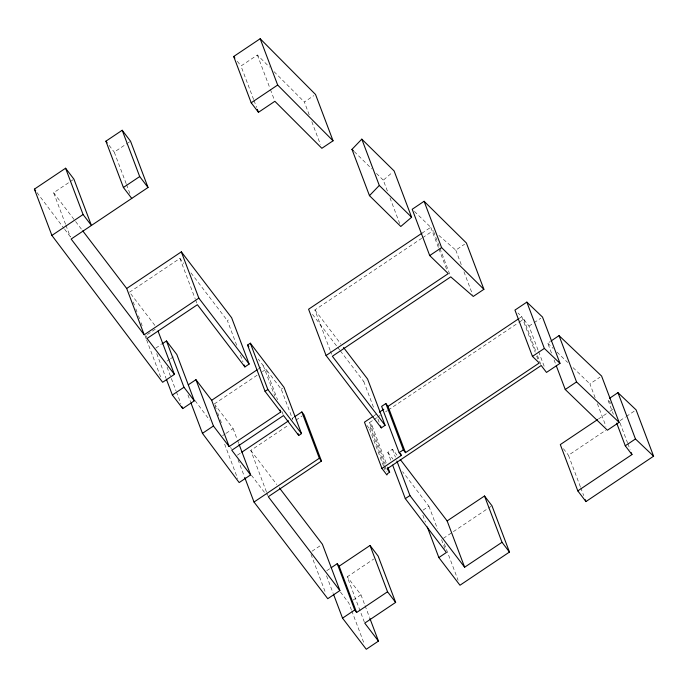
<?xml version="1.0" encoding="UTF-8"?>
<svg xmlns="http://www.w3.org/2000/svg" width="688" height="688" viewBox="0 0 688 688"><rect width="100%" height="100%" fill="white"/><g stroke="black" fill="none" stroke-linecap="round" stroke-linejoin="round"><path stroke-width="0.52" stroke-dasharray="3.44 2.58" d="M383.551 466.094L369.413 428.667L370.135 427.257L372.148 425.906L369.585 422.544L373.145 420.153M387.396 191.015L383.302 180.179L392.573 172.258M253.623 99.502L240.963 66.014L257.381 55.006L269.507 67.132M65.558 224.271L53.647 192.743L69.514 182.105M70.4 181.52L73.04 179.74M126.162 183.636L114.251 152.108L127.108 143.491M127.968 142.915L129.679 141.762M309.213 114.81L304.371 102.005L313.831 95.658M129.533 292.194L179.912 258.404L183.816 263.521M155.23 329.208L145.142 335.976L146.26 338.935M155.763 348.128L161.112 344.542M167.012 361.105L169.687 359.308M170.581 358.715L173.256 356.917M236.689 345.247L227.384 320.625L229.938 318.905M421.847 233.284L430.765 227.298L414.443 211.431M330.137 350.338L314.872 309.953L421.684 238.332M422.578 237.73L433.259 230.575M257.957 369.25L263.298 365.672L258.267 359.076M214.295 403.942L257.114 375.235M262.463 371.64L266.032 369.25L281.237 389.176L292.77 419.714M438.892 235.459L455.783 250.131L464.632 244.197M281.237 389.176L282.622 388.247M222.551 435.685L225.191 433.913M226.077 433.32L233.112 428.607L214.948 404.793M237.412 455.146L240.938 452.781M292.133 418.459L293.896 417.272M266.411 491.774L250.785 450.399L288.9 424.84M295.986 420.084L302.195 415.922M373.472 407.201L363.797 381.582L366.068 380.06M374.126 415.681L376.766 413.909M519.113 318.467L521.788 316.669L517.987 313.023M374.04 419.56L376.714 417.762M377.6 417.169L380.275 415.38M385.624 411.794L387.404 410.598M388.29 409.996L518.365 322.784M519.259 322.182L523.714 319.198L528.995 326.121L538.3 350.751M528.995 326.121L533.217 323.291M534.06 322.724L540.811 318.191M551.475 353.047L547.751 343.2L550.357 341.454M390.793 460.212L387.817 452.326L392.435 449.23L398.292 456.918M312.008 551.234L320.668 545.429M595.129 397.707L589.917 383.913L599.945 377.196M326.783 570.687L330.266 568.357M423.034 510.135L428.916 506.187L402.592 471.684M364.365 622.133L347.242 576.819L373.73 559.06M598.483 418.983L609.138 411.845M610.032 411.252L612.69 409.463M443.356 538.351L487.551 508.716M488.428 508.122L491.086 506.351M580.362 486.786L568.451 455.258L605.836 430.189M620.086 420.643L625.426 417.057M626.312 416.464L634.327 411.089M353.133 600.048L360.959 594.802L347.242 576.819M547.751 343.2L553.118 348.386M556.953 352.084L567.686 362.447M573.052 367.633L589.917 383.913M354.277 151.618L371.847 168.904M376.431 173.41L383.302 180.179M274.056 71.681L304.371 102.005M610.815 403.486L607.771 399.496L613.352 414.271M563.438 448.696L568.451 455.258M237.334 61.249L240.963 66.014M314.872 309.953L340.904 344.069M312.481 314.33L337.163 346.683M337.808 347.535L339.76 350.089M340.414 350.94L363.797 381.582M387.817 452.326L392.951 459.059M366.928 425.416L369.413 428.667M109.117 145.383L114.251 152.108M190.972 272.895L227.384 320.625M250.785 450.399L276.825 484.533M53.647 192.743L74.983 220.702M75.628 221.553L82.096 230.024M130.832 293.896L154.963 325.519M251.404 475.245L266.282 494.741M340.448 592.033L348.782 602.963L351.387 609.86M36.971 192.545L64.018 228.407M64.663 229.259L70.46 236.939M195.091 400.631L209.642 420.153M620.051 423.051L627.499 442.745M627.869 443.734L630.105 449.642M597.365 403.615L605.922 426.276M554.081 359.944L555.569 363.883M538.67 351.731L544.999 368.476M523.714 319.198L535.995 351.706M537.483 355.644L540.837 364.511M521.788 316.669L535.187 352.136M536.674 356.074L537.792 359.033M580.732 487.766L583.716 495.652M455.783 250.131L461.364 264.906M463.97 271.803L472.536 294.464M433.629 231.555L439.589 247.319M439.959 248.299L450.382 275.888M430.765 227.298L438.583 247.99M438.953 248.97L446.77 269.662M390.001 197.912L399.685 223.523M311.819 121.699L320.376 144.36M444.336 543.864L458.113 580.311M428.916 506.187L437.473 528.848M441.576 539.684L444.921 548.551M257.381 55.006L270.031 88.494M270.41 89.483L274.503 100.319M422.845 515.2L425.451 522.097M392.435 449.23L395.411 457.116M377.936 419.018L379.802 423.946M253.992 100.491L256.598 107.388M372.148 425.906L386.295 463.342M369.585 422.544L385.22 463.918M370.135 427.257L384.282 464.692M384.652 465.673L386.888 471.59M383.93 467.083L385.039 470.042M330.507 351.327L331.625 354.286M360.959 594.802L364.683 604.649M365.061 605.638L369.525 617.454M266.032 369.25L277.574 399.788M282.037 411.613L283.155 414.563M263.298 365.672L274.839 396.211M351.766 610.849L364.416 644.338M326.533 575.796L333.233 593.529M240.413 355.103L243.019 361.991M311.019 554.365L325.914 593.77M179.912 258.404L195.177 298.79M195.547 299.779L197.035 303.718M266.789 492.754L267.907 495.713M233.112 428.607L237.205 439.443M237.584 440.423L238.693 443.382M238.014 459.679L244.343 476.431M215.043 405.911L216.161 408.87M217.649 412.809L218.767 415.767M220.255 419.706L221.373 422.656M230.678 447.286L231.417 449.255M126.532 184.616L130.256 194.472M224.649 444.156L237.678 478.633M187.936 394.929L190.542 401.826M167.089 367.229L176.025 390.87M176.395 391.85L180.858 403.675M156.735 353.658L166.04 378.28M133.248 302.041L134.366 304.999M135.854 308.938L136.972 311.888M138.46 315.835L139.578 318.785M141.066 322.724L142.184 325.682M145.908 335.529L146.656 337.507M146.63 339.915L161.147 378.331M65.936 225.251L70.4 237.076"/><path stroke-width="1.03" d="M351.981 149.365L361.802 139.148L394.112 170.942L411.613 217.236L400.794 226.481L369.473 195.659L351.981 149.365L353.512 150.87M369.473 195.659L379.294 185.442L361.802 139.148M158.034 331.04L174.408 374.384L162.635 382.279L51.892 235.434L34.4 189.131L65.584 168.225L73.926 179.155L91.418 225.449L83.076 214.518L65.584 168.225M131.743 198.411L123.401 187.48L105.909 141.178L122.197 130.264L130.539 141.195L148.032 187.489L71.148 239.046L144.196 334.781L198.841 298.136L181.34 251.842L126.695 288.478L144.196 334.781M233.696 56.493L260.176 38.734L315.551 94.505L333.052 140.799L321.864 148.298L274.873 101.299L258.456 112.307L251.197 102.787L233.696 56.493L234.909 58.076M51.892 235.434L83.076 214.518M123.401 187.48L139.69 176.558L122.197 130.264M251.197 102.787L277.668 85.037L260.176 38.734M162.007 343.94L166.47 340.956L176.825 354.526L194.317 400.82L182.724 408.595L172.37 395.024L166.41 379.269M385.082 425.339L332.364 356.255L450.752 276.868L473.275 296.433L483.896 289.313L466.404 243.01L424.1 201.292L412.215 209.264L429.708 255.566L448.258 273.6L326.078 355.524L381.29 427.884L385.082 425.339L367.59 379.045L343.51 347.483M172.37 395.024L183.963 387.249L166.47 340.956M188.34 384.781L195.942 379.681L211.663 400.296L229.164 446.589L280.799 411.974L280.05 409.996M280.799 411.974L265.069 391.36L247.577 345.066L250.346 343.2L284.006 387.318L301.499 433.612L298.73 435.47L283.525 415.552L231.796 450.244L250.613 474.901L239.166 482.572L202.453 433.345L190.911 402.807M421.847 233.284L308.585 309.23L326.078 355.524M174.408 374.384L147.026 338.487L197.404 304.707L244.876 366.919L249.142 364.064L231.641 317.761L181.34 251.842M211.663 400.296L257.071 369.852M429.708 255.566L441.601 247.594L424.1 201.292M202.453 433.345L213.435 425.984L195.942 379.681M265.069 391.36L267.847 389.503L250.346 343.2M241.823 452.188L288.599 420.824M294.782 416.679L301.843 411.949L303.967 414.735L321.459 461.037L268.277 496.702L339.898 590.562L327.772 598.698L254.018 502.042L244.713 477.412M389.64 472.209L387.077 468.846L541.207 365.5L546.487 372.423L559.998 363.359L542.505 317.065L526.853 302.118L514.951 310.099L532.452 356.401L539.28 362.972L405.499 452.67L403.34 449.84L385.848 403.538L381.634 406.359L399.135 452.661L401.293 455.49L381.943 468.468L386.905 474.961L387.628 473.559L389.64 472.209L387.783 467.281M373.249 416.274L364.451 422.165L381.943 468.468M379.406 412.146L383.801 409.197M405.499 452.67L388.006 406.376L518.219 319.06M254.018 502.042L319.335 458.242L301.843 411.949M551.226 340.87L559.043 335.632L601.613 376.069L619.114 422.372L607.409 430.215L565.252 389.503L556.317 365.853M532.452 356.401L544.346 348.42L526.853 302.118M399.135 452.661L403.34 449.84M565.252 389.503L576.535 381.926L559.043 335.632M484.515 495.988L502.008 542.29L464.632 567.222L447.14 520.928L484.515 495.988L491.963 505.757L509.464 552.051L459.971 585.239L438.849 557.564L446.409 552.49L405.309 498.628L409.928 495.532L396.899 461.055M331.134 567.772L337.223 563.687L339.141 566.198L356.633 612.492L387.533 591.775L370.041 545.472L339.141 566.198M609.473 398.352L617.962 392.659L636.108 409.893L653.6 456.196L585.944 501.561L577.8 490.888L560.307 444.586L597.597 419.585M369.895 618.443L378.46 641.096L366.283 649.266L342.538 618.151L354.716 609.989L337.223 563.687M577.8 490.888L631.962 454.57L625.263 445.79L635.454 438.961L617.962 392.659M370.041 545.472L378.142 556.102L395.643 602.396L364.743 623.122L378.46 641.096M576.535 381.926L619.114 422.372M635.454 438.961L653.6 456.196M544.346 348.42L559.998 363.359M379.294 185.442L411.613 217.236M441.601 247.594L483.896 289.313M277.668 85.037L333.052 140.799M502.008 542.29L509.464 552.051M385.848 403.538L388.006 406.376M400.253 459.472L447.14 520.928M409.928 495.532L464.632 567.222M139.69 176.558L148.032 187.489M105.909 141.178L107.19 142.863M247.577 345.066L248.832 346.709M198.841 298.136L249.142 364.064M267.847 389.503L301.499 433.612M319.335 458.242L321.459 461.037M387.533 591.775L395.643 602.396M279.431 487.947L322.405 544.268L339.898 590.562M82.741 230.867L126.695 288.478M354.716 609.989L356.633 612.492M183.963 387.249L194.317 400.82M213.435 425.984L229.164 446.589M34.4 189.131L35.69 190.843M631.223 452.601L631.962 454.57M616.706 423.137L625.263 445.79M585.204 499.591L585.944 501.561M400.554 453.521L401.293 455.49M427.308 527.025L438.849 557.564M380.541 425.915L381.29 427.884M392.659 465.131L405.309 498.628M257.338 109.358L258.456 112.307M297.981 433.5L298.73 435.47M333.611 594.509L342.538 618.151M244.137 364.95L244.876 366.919M239.071 444.362L250.613 474.901M181.976 406.625L182.724 408.595"/></g></svg>
